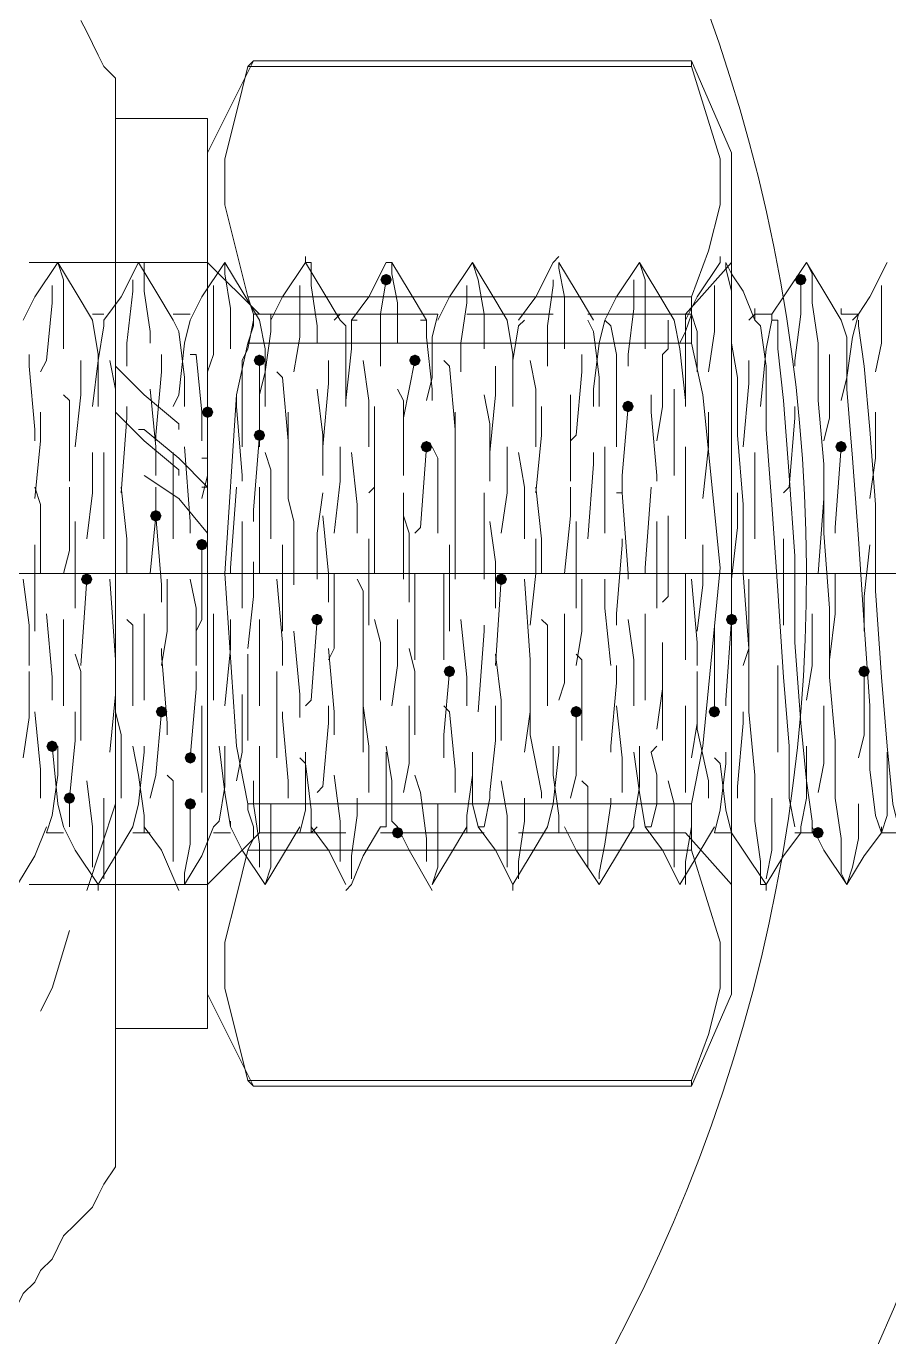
# Model space of a CAD drawing. Header units: millimetres. Extents: x 89051 to 218395, y -330386 to -125649.
# Drawn here: x 92787.64 to 92805.77, y -127037.11 to -127009.58 of the extents above; entities that cross this region are included whole.
import ezdxf

# ---------------------------------------------------------------- set-up
doc = ezdxf.new("R2010")
doc.units = ezdxf.units.MM
doc.header["$LTSCALE"] = 13
for name, pattern in [('1 实线', [0]), ('ACAD_ISO04W100', [30, 24, -3, 0, -3]), ('CENTER', [50.8, 31.75, -6.35, 6.35, -6.35])]:
    doc.linetypes.add(name, pattern=pattern)
doc.layers.get('0').update_dxf_attribs({"color": 1, "linetype": 'CENTER'})
doc.layers.add('C00-00-00', color=7, linetype='Continuous')
doc.layers.add('标注、文本', color=3, linetype='Continuous', lineweight=25)

msp = doc.modelspace()

# ---------------------------------------------------------------- hatches: boundary and pattern name
at = {"layer": 'C00-00-00'}
h = msp.add_hatch(color=256, dxfattribs=at)
h.dxf.hatch_style = 2
h.paths.add_polyline_path([(92795.326, -127014.906), (92795.291, -127014.991), (92795.205, -127015.027), (92795.12, -127014.991), (92795.084, -127014.906), (92795.12, -127014.82), (92795.205, -127014.785), (92795.291, -127014.82)])
h = msp.add_hatch(color=256, dxfattribs=at)
h.dxf.hatch_style = 2
h.paths.add_polyline_path([(92804.039, -127014.906), (92804.003, -127014.991), (92803.918, -127015.027), (92803.832, -127014.991), (92803.797, -127014.906), (92803.832, -127014.82), (92803.918, -127014.785), (92804.003, -127014.82)])
h = msp.add_hatch(color=256, dxfattribs=at)
h.dxf.hatch_style = 2
h.paths.add_polyline_path([(92792.664, -127016.6), (92792.629, -127016.685), (92792.543, -127016.721), (92792.458, -127016.685), (92792.422, -127016.6), (92792.458, -127016.515), (92792.543, -127016.479), (92792.629, -127016.515)])
h = msp.add_hatch(color=256, dxfattribs=at)
h.dxf.hatch_style = 2
h.paths.add_polyline_path([(92795.931, -127016.6), (92795.896, -127016.685), (92795.81, -127016.721), (92795.725, -127016.685), (92795.689, -127016.6), (92795.725, -127016.515), (92795.81, -127016.479), (92795.896, -127016.515)])
h = msp.add_hatch(color=256, dxfattribs=at)
h.dxf.hatch_style = 2
h.paths.add_polyline_path([(92791.575, -127017.689), (92791.54, -127017.775), (92791.454, -127017.81), (92791.369, -127017.775), (92791.333, -127017.689), (92791.369, -127017.604), (92791.454, -127017.568), (92791.54, -127017.604)])
h = msp.add_hatch(color=256, dxfattribs=at)
h.dxf.hatch_style = 2
h.paths.add_polyline_path([(92800.409, -127017.568), (92800.373, -127017.654), (92800.288, -127017.689), (92800.202, -127017.654), (92800.167, -127017.568), (92800.202, -127017.483), (92800.288, -127017.447), (92800.373, -127017.483)])
h = msp.add_hatch(color=256, dxfattribs=at)
h.dxf.hatch_style = 2
h.paths.add_polyline_path([(92792.664, -127018.173), (92792.629, -127018.259), (92792.543, -127018.294), (92792.458, -127018.259), (92792.422, -127018.173), (92792.458, -127018.088), (92792.543, -127018.052), (92792.629, -127018.088)])
h = msp.add_hatch(color=256, dxfattribs=at)
h.dxf.hatch_style = 2
h.paths.add_polyline_path([(92796.173, -127018.415), (92796.138, -127018.501), (92796.052, -127018.536), (92795.967, -127018.501), (92795.931, -127018.415), (92795.967, -127018.33), (92796.052, -127018.294), (92796.138, -127018.33)])
h = msp.add_hatch(color=256, dxfattribs=at)
h.dxf.hatch_style = 2
h.paths.add_polyline_path([(92804.886, -127018.415), (92804.85, -127018.501), (92804.765, -127018.536), (92804.68, -127018.501), (92804.644, -127018.415), (92804.68, -127018.33), (92804.765, -127018.294), (92804.85, -127018.33)])
h = msp.add_hatch(color=256, dxfattribs=at)
h.dxf.hatch_style = 2
h.paths.add_polyline_path([(92790.486, -127019.867), (92790.451, -127019.953), (92790.365, -127019.988), (92790.28, -127019.953), (92790.244, -127019.867), (92790.28, -127019.782), (92790.365, -127019.746), (92790.451, -127019.782)])
h = msp.add_hatch(color=256, dxfattribs=at)
h.dxf.hatch_style = 2
h.paths.add_polyline_path([(92791.454, -127020.472), (92791.419, -127020.558), (92791.333, -127020.593), (92791.248, -127020.558), (92791.212, -127020.472), (92791.248, -127020.387), (92791.333, -127020.351), (92791.419, -127020.387)])
h = msp.add_hatch(color=256, dxfattribs=at)
h.dxf.hatch_style = 2
h.paths.add_polyline_path([(92789.034, -127021.198), (92788.998, -127021.284), (92788.913, -127021.319), (92788.828, -127021.284), (92788.792, -127021.198), (92788.828, -127021.113), (92788.913, -127021.077), (92788.998, -127021.113)])
h = msp.add_hatch(color=256, dxfattribs=at)
h.dxf.hatch_style = 2
h.paths.add_polyline_path([(92797.747, -127021.198), (92797.711, -127021.284), (92797.626, -127021.319), (92797.54, -127021.284), (92797.505, -127021.198), (92797.54, -127021.113), (92797.626, -127021.077), (92797.711, -127021.113)])
h = msp.add_hatch(color=256, dxfattribs=at)
h.dxf.hatch_style = 2
h.paths.add_polyline_path([(92793.874, -127022.045), (92793.839, -127022.131), (92793.753, -127022.166), (92793.668, -127022.131), (92793.632, -127022.045), (92793.668, -127021.96), (92793.753, -127021.924), (92793.839, -127021.96)])
h = msp.add_hatch(color=256, dxfattribs=at)
h.dxf.hatch_style = 2
h.paths.add_polyline_path([(92802.587, -127022.045), (92802.551, -127022.131), (92802.466, -127022.166), (92802.38, -127022.131), (92802.345, -127022.045), (92802.38, -127021.96), (92802.466, -127021.924), (92802.551, -127021.96)])
h = msp.add_hatch(color=256, dxfattribs=at)
h.dxf.hatch_style = 2
h.paths.add_polyline_path([(92796.657, -127023.134), (92796.622, -127023.22), (92796.536, -127023.255), (92796.451, -127023.22), (92796.415, -127023.134), (92796.451, -127023.049), (92796.536, -127023.013), (92796.622, -127023.049)])
h = msp.add_hatch(color=256, dxfattribs=at)
h.dxf.hatch_style = 2
h.paths.add_polyline_path([(92805.37, -127023.134), (92805.334, -127023.22), (92805.249, -127023.255), (92805.164, -127023.22), (92805.128, -127023.134), (92805.164, -127023.049), (92805.249, -127023.013), (92805.334, -127023.049)])
h = msp.add_hatch(color=256, dxfattribs=at)
h.dxf.hatch_style = 2
h.paths.add_polyline_path([(92790.607, -127023.981), (92790.572, -127024.067), (92790.486, -127024.102), (92790.401, -127024.067), (92790.365, -127023.981), (92790.401, -127023.896), (92790.486, -127023.861), (92790.572, -127023.896)])
h = msp.add_hatch(color=256, dxfattribs=at)
h.dxf.hatch_style = 2
h.paths.add_polyline_path([(92799.32, -127023.981), (92799.284, -127024.067), (92799.199, -127024.102), (92799.113, -127024.067), (92799.078, -127023.981), (92799.113, -127023.896), (92799.199, -127023.861), (92799.284, -127023.896)])
h = msp.add_hatch(color=256, dxfattribs=at)
h.dxf.hatch_style = 2
h.paths.add_polyline_path([(92802.224, -127023.981), (92802.188, -127024.067), (92802.103, -127024.102), (92802.017, -127024.067), (92801.982, -127023.981), (92802.017, -127023.896), (92802.103, -127023.861), (92802.188, -127023.896)])
h = msp.add_hatch(color=256, dxfattribs=at)
h.dxf.hatch_style = 2
h.paths.add_polyline_path([(92788.308, -127024.708), (92788.272, -127024.793), (92788.187, -127024.829), (92788.102, -127024.793), (92788.066, -127024.708), (92788.102, -127024.622), (92788.187, -127024.587), (92788.272, -127024.622)])
h = msp.add_hatch(color=256, dxfattribs=at)
h.dxf.hatch_style = 2
h.paths.add_polyline_path([(92791.212, -127024.95), (92791.177, -127025.035), (92791.091, -127025.071), (92791.006, -127025.035), (92790.97, -127024.95), (92791.006, -127024.864), (92791.091, -127024.829), (92791.177, -127024.864)])
h = msp.add_hatch(color=256, dxfattribs=at)
h.dxf.hatch_style = 2
h.paths.add_polyline_path([(92788.671, -127025.797), (92788.635, -127025.882), (92788.55, -127025.918), (92788.465, -127025.882), (92788.429, -127025.797), (92788.465, -127025.711), (92788.55, -127025.676), (92788.635, -127025.711)])
h = msp.add_hatch(color=256, dxfattribs=at)
h.dxf.hatch_style = 2
h.paths.add_polyline_path([(92791.212, -127025.918), (92791.177, -127026.003), (92791.091, -127026.039), (92791.006, -127026.003), (92790.97, -127025.918), (92791.006, -127025.832), (92791.091, -127025.797), (92791.177, -127025.832)])
h = msp.add_hatch(color=256, dxfattribs=at)
h.dxf.hatch_style = 2
h.paths.add_polyline_path([(92795.568, -127026.523), (92795.533, -127026.608), (92795.447, -127026.644), (92795.362, -127026.608), (92795.326, -127026.523), (92795.362, -127026.437), (92795.447, -127026.402), (92795.533, -127026.437)])
h = msp.add_hatch(color=256, dxfattribs=at)
h.dxf.hatch_style = 2
h.paths.add_polyline_path([(92804.402, -127026.523), (92804.366, -127026.608), (92804.281, -127026.644), (92804.196, -127026.608), (92804.16, -127026.523), (92804.196, -127026.437), (92804.281, -127026.402), (92804.366, -127026.437)])

# ---------------------------------------------------------------- linework, layer by layer
at = {"color": 7, "linetype": '1 实线', "lineweight": 0}
for radius in [45.983, 39.569]:
    msp.add_circle((92769.431, -127021.077), radius, dxfattribs=at)
msp.add_arc((92769.431, -127021.077), 34.608, 204.1584, 156.2711, dxfattribs=at)
at = {"layer": 'C00-00-00', "lineweight": 15}
for points in [[(92789.518, -127010.671), (92789.276, -127010.429), (92789.155, -127010.187), (92789.034, -127009.945), (92788.913, -127009.703), (92788.792, -127009.461)], [(92792.422, -127010.308), (92791.454, -127012.244)], [(92792.301, -127015.269), (92791.817, -127013.333), (92791.817, -127012.365), (92792.059, -127011.397), (92792.301, -127010.429)], [(92792.301, -127010.429), (92792.422, -127010.308)], [(92792.301, -127010.429), (92794.116, -127010.429)], [(92792.301, -127010.429), (92801.619, -127010.429)], [(92801.619, -127010.308), (92792.422, -127010.308)], [(92794.963, -127010.429), (92796.778, -127010.429)], [(92797.747, -127010.429), (92799.562, -127010.429)], [(92799.804, -127010.429), (92800.409, -127010.429)], [(92800.409, -127010.429), (92801.619, -127010.429)], [(92802.466, -127012.244), (92801.619, -127010.308)], [(92801.619, -127010.308), (92801.619, -127010.429)], [(92801.619, -127010.429), (92802.224, -127012.365), (92802.224, -127013.333), (92801.982, -127014.301), (92801.619, -127015.269)], [(92789.518, -127025.918), (92789.518, -127010.671)], [(92791.454, -127011.518), (92789.518, -127011.518)], [(92791.454, -127011.518), (92791.454, -127011.881), (92791.454, -127012.365), (92791.454, -127012.97), (92791.454, -127013.817), (92791.454, -127014.785), (92791.454, -127015.874), (92791.454, -127017.084), (92791.454, -127018.415), (92791.454, -127019.746), (92791.454, -127021.077), (92791.454, -127022.529), (92791.454, -127023.86), (92791.454, -127025.192), (92791.454, -127026.402), (92791.454, -127027.491), (92791.454, -127028.459), (92791.454, -127029.185), (92791.454, -127029.911), (92791.454, -127030.395), (92791.454, -127030.637)], [(92802.466, -127029.911), (92802.466, -127029.79), (92802.466, -127029.548), (92802.466, -127029.064), (92802.466, -127028.338), (92802.466, -127027.612), (92802.466, -127026.644), (92802.466, -127025.555), (92802.466, -127024.345), (92802.466, -127023.013), (92802.466, -127021.682), (92802.466, -127020.472), (92802.466, -127019.141), (92802.466, -127017.81), (92802.466, -127016.6), (92802.466, -127015.511), (92802.466, -127014.543), (92802.466, -127013.817), (92802.466, -127013.091), (92802.466, -127012.607), (92802.466, -127012.365), (92802.466, -127012.244)], [(92789.518, -127014.543), (92787.703, -127014.543)], [(92788.308, -127014.543), (92787.824, -127015.269)], [(92788.308, -127014.543), (92788.429, -127014.906)], [(92788.671, -127015.148), (92788.308, -127014.543)], [(92789.639, -127014.543), (92789.518, -127014.543)], [(92791.454, -127014.543), (92789.639, -127014.543)], [(92790.002, -127014.543), (92789.639, -127015.269)], [(92790.002, -127014.543), (92790.123, -127014.543)], [(92790.365, -127015.148), (92790.002, -127014.543)], [(92790.123, -127014.543), (92790.123, -127015.148)], [(92791.817, -127014.543), (92791.333, -127015.269)], [(92792.543, -127015.632), (92791.454, -127014.543)], [(92791.817, -127014.543), (92791.817, -127014.785)], [(92792.18, -127015.148), (92791.817, -127014.543)], [(92793.511, -127014.543), (92793.027, -127015.269)], [(92793.511, -127014.543), (92793.511, -127014.422)], [(92793.511, -127014.543), (92793.632, -127014.543)], [(92793.874, -127015.148), (92793.511, -127014.543)], [(92793.632, -127014.543), (92793.632, -127015.027)], [(92795.205, -127014.543), (92794.842, -127015.269)], [(92795.205, -127014.543), (92795.326, -127014.543)], [(92795.326, -127014.543), (92795.326, -127014.785)], [(92795.689, -127015.148), (92795.326, -127014.543)], [(92797.021, -127014.543), (92796.536, -127015.269)], [(92797.021, -127014.543), (92797.142, -127014.906)], [(92797.384, -127015.148), (92797.021, -127014.543)], [(92798.715, -127014.543), (92798.352, -127015.269)], [(92798.715, -127014.543), (92798.836, -127014.422)], [(92798.836, -127014.543), (92798.836, -127014.664)], [(92799.199, -127015.148), (92798.836, -127014.543)], [(92800.53, -127014.543), (92800.046, -127015.269)], [(92800.53, -127014.543), (92800.651, -127014.906)], [(92800.893, -127015.148), (92800.53, -127014.543)], [(92802.466, -127014.543), (92801.498, -127015.632)], [(92802.224, -127014.543), (92801.74, -127015.269)], [(92802.224, -127014.543), (92802.224, -127014.422)], [(92802.345, -127014.543), (92802.345, -127014.664)], [(92802.466, -127014.785), (92802.345, -127014.543)], [(92804.039, -127014.543), (92803.555, -127015.269), (92803.313, -127015.632)], [(92804.765, -127015.753), (92804.402, -127015.148), (92804.039, -127014.543)], [(92804.039, -127014.543), (92804.16, -127014.785), (92804.16, -127015.39), (92804.281, -127016.237), (92804.281, -127017.447), (92804.402, -127018.778), (92804.402, -127020.23), (92804.523, -127021.803), (92804.523, -127023.255), (92804.644, -127024.587), (92804.644, -127025.797), (92804.765, -127026.644), (92804.765, -127027.37), (92804.886, -127027.612)], [(92805.733, -127014.543), (92805.37, -127015.269), (92805.128, -127015.632)], [(92788.429, -127014.906), (92788.429, -127015.995)], [(92789.881, -127015.148), (92789.881, -127014.906)], [(92791.817, -127014.785), (92791.938, -127015.511)], [(92795.084, -127015.632), (92795.205, -127014.906)], [(92795.326, -127014.785), (92795.447, -127015.39)], [(92797.142, -127014.906), (92797.263, -127015.632)], [(92798.715, -127015.027), (92798.715, -127014.906)], [(92798.836, -127014.664), (92798.957, -127015.269)], [(92800.409, -127015.511), (92800.409, -127014.906)], [(92800.651, -127014.906), (92800.651, -127015.511)], [(92802.345, -127014.664), (92802.466, -127015.148)], [(92802.95, -127015.753), (92802.708, -127015.148), (92802.466, -127014.785)], [(92803.918, -127015.632), (92803.918, -127014.906)], [(92788.187, -127015.39), (92788.187, -127015.027)], [(92789.034, -127015.753), (92788.671, -127015.148)], [(92789.76, -127016.237), (92789.881, -127015.148)], [(92790.123, -127015.148), (92790.244, -127015.995)], [(92790.728, -127015.753), (92790.365, -127015.148)], [(92791.575, -127015.511), (92791.575, -127015.027)], [(92792.543, -127015.753), (92792.18, -127015.148)], [(92793.39, -127015.269), (92793.39, -127015.027)], [(92793.632, -127015.027), (92793.753, -127015.874)], [(92794.237, -127015.753), (92793.874, -127015.148)], [(92796.052, -127015.753), (92795.689, -127015.148)], [(92796.899, -127015.39), (92796.899, -127015.027)], [(92797.747, -127015.753), (92797.384, -127015.148)], [(92798.594, -127015.874), (92798.715, -127015.027)], [(92799.562, -127015.753), (92799.199, -127015.148)], [(92801.256, -127015.753), (92800.893, -127015.148)], [(92802.103, -127015.148), (92802.103, -127015.027)], [(92802.103, -127015.995), (92802.103, -127015.148)], [(92802.466, -127015.148), (92802.466, -127015.874)], [(92805.612, -127015.269), (92805.612, -127015.027)], [(92787.824, -127015.269), (92787.582, -127015.753)], [(92788.066, -127016.6), (92788.187, -127015.39)], [(92789.639, -127015.269), (92789.276, -127015.753)], [(92791.333, -127015.269), (92791.091, -127015.753)], [(92792.301, -127015.269), (92794.116, -127015.269)], [(92792.301, -127016.237), (92792.422, -127015.874), (92792.422, -127015.632), (92792.301, -127015.269)], [(92792.301, -127015.269), (92801.619, -127015.269)], [(92793.027, -127015.269), (92792.785, -127015.753)], [(92793.39, -127016.116), (92793.39, -127015.269)], [(92794.842, -127015.269), (92794.479, -127015.753)], [(92794.963, -127015.269), (92796.778, -127015.269)], [(92795.447, -127015.39), (92795.447, -127016.237)], [(92796.536, -127015.269), (92796.294, -127015.753)], [(92796.778, -127016.237), (92796.899, -127015.39)], [(92797.747, -127015.269), (92799.562, -127015.269)], [(92798.352, -127015.269), (92797.989, -127015.753)], [(92798.957, -127015.269), (92798.957, -127016.116)], [(92799.804, -127015.269), (92800.409, -127015.269)], [(92800.046, -127015.269), (92799.804, -127015.753)], [(92800.409, -127015.269), (92801.619, -127015.269)], [(92801.74, -127015.269), (92801.498, -127015.753)], [(92801.619, -127015.269), (92801.619, -127015.511), (92801.619, -127015.753), (92801.619, -127016.116), (92801.619, -127016.237)], [(92805.612, -127016.237), (92805.612, -127015.269)], [(92789.276, -127015.632), (92789.034, -127015.632)], [(92791.091, -127015.632), (92790.728, -127015.632)], [(92791.575, -127016.479), (92791.575, -127015.511)], [(92791.938, -127015.511), (92791.938, -127016.358)], [(92792.785, -127015.632), (92792.422, -127015.632)], [(92794.237, -127015.632), (92792.543, -127015.632)], [(92792.785, -127015.874), (92792.785, -127015.632)], [(92792.785, -127015.632), (92792.785, -127015.995)], [(92794.116, -127015.753), (92794.237, -127015.632)], [(92796.052, -127015.632), (92794.237, -127015.632)], [(92794.6, -127015.632), (92794.237, -127015.632)], [(92795.084, -127016.721), (92795.084, -127015.632)], [(92796.294, -127015.632), (92795.931, -127015.632)], [(92796.294, -127015.632), (92796.173, -127016.116)], [(92798.715, -127015.632), (92796.899, -127015.632)], [(92797.263, -127015.632), (92797.263, -127016.358)], [(92798.11, -127015.632), (92797.747, -127015.632)], [(92799.804, -127015.632), (92799.441, -127015.632)], [(92801.498, -127015.632), (92799.683, -127015.632)], [(92800.288, -127016.479), (92800.409, -127015.511)], [(92800.651, -127015.511), (92800.651, -127016.358)], [(92801.619, -127015.632), (92801.256, -127015.632)], [(92801.498, -127015.632), (92801.498, -127015.753)], [(92801.619, -127015.632), (92801.498, -127015.995)], [(92801.74, -127015.995), (92801.619, -127015.632)], [(92802.829, -127015.753), (92802.95, -127015.632)], [(92802.95, -127015.632), (92802.95, -127015.511)], [(92802.95, -127015.753), (92802.95, -127015.632)], [(92803.313, -127015.632), (92802.95, -127015.632)], [(92803.313, -127015.632), (92803.313, -127015.753)], [(92803.797, -127016.6), (92803.918, -127015.632)], [(92804.765, -127015.632), (92804.765, -127015.511)], [(92805.128, -127015.632), (92804.765, -127015.632)], [(92805.128, -127015.632), (92805.007, -127016.116)], [(92805.128, -127015.632), (92805.007, -127015.753)], [(92788.429, -127015.995), (92788.429, -127016.358)], [(92789.034, -127015.753), (92789.155, -127016.479)], [(92789.276, -127015.874), (92789.155, -127016.6)], [(92789.276, -127015.753), (92789.276, -127015.874)], [(92790.244, -127015.995), (92790.244, -127016.237)], [(92790.728, -127015.753), (92790.849, -127015.995)], [(92790.849, -127015.995), (92790.97, -127016.963)], [(92791.091, -127015.753), (92790.97, -127016.237)], [(92792.301, -127016.358), (92792.422, -127015.753)], [(92792.543, -127015.753), (92792.664, -127016.358)], [(92792.785, -127015.995), (92792.664, -127016.842)], [(92793.753, -127015.874), (92793.753, -127016.237)], [(92794.237, -127015.753), (92794.358, -127015.874)], [(92794.358, -127015.874), (92794.358, -127016.721)], [(92794.6, -127015.753), (92794.479, -127015.753)], [(92794.479, -127015.753), (92794.479, -127016.358)], [(92795.931, -127015.753), (92796.052, -127015.753)], [(92796.052, -127015.753), (92796.052, -127016.116)], [(92797.747, -127015.753), (92797.868, -127016.479)], [(92797.989, -127015.874), (92797.868, -127016.6)], [(92798.11, -127015.753), (92797.989, -127015.874)], [(92798.594, -127016.721), (92798.594, -127015.874)], [(92799.441, -127015.753), (92799.562, -127015.995)], [(92799.562, -127015.995), (92799.683, -127016.963)], [(92799.804, -127015.753), (92799.683, -127016.237)], [(92799.925, -127015.874), (92799.804, -127015.753)], [(92800.046, -127016.479), (92799.925, -127015.874)], [(92801.135, -127016.358), (92801.135, -127015.753)], [(92801.256, -127015.753), (92801.377, -127016.358)], [(92801.498, -127015.995), (92801.377, -127016.237)], [(92801.498, -127015.753), (92801.498, -127016.116)], [(92801.74, -127016.842), (92801.74, -127015.995)], [(92801.982, -127016.842), (92802.103, -127015.995)], [(92802.466, -127015.874), (92802.466, -127016.237)], [(92802.95, -127015.753), (92803.071, -127015.874), (92803.192, -127016.721), (92803.192, -127018.052), (92803.313, -127019.625), (92803.434, -127021.44), (92803.555, -127023.255), (92803.676, -127024.708), (92803.676, -127025.797), (92803.797, -127026.402)], [(92803.313, -127015.753), (92803.192, -127016.358)], [(92804.16, -127026.402), (92804.16, -127026.281), (92804.039, -127025.434), (92803.918, -127024.224), (92803.797, -127022.529), (92803.797, -127020.714), (92803.676, -127019.02), (92803.555, -127017.447), (92803.434, -127016.358), (92803.434, -127015.753), (92803.313, -127015.753)], [(92804.765, -127015.753), (92804.886, -127016.116), (92804.886, -127017.205), (92805.007, -127018.657), (92805.128, -127020.351), (92805.249, -127022.166), (92805.37, -127023.86), (92805.37, -127025.192), (92805.491, -127026.16), (92805.612, -127026.523)], [(92805.975, -127026.402), (92805.854, -127025.918), (92805.733, -127024.708), (92805.612, -127023.255), (92805.491, -127021.44), (92805.491, -127019.625), (92805.37, -127018.052), (92805.249, -127016.721), (92805.128, -127015.874), (92805.128, -127015.753)], [(92789.76, -127016.721), (92789.76, -127016.237)], [(92790.97, -127016.237), (92790.849, -127017.326)], [(92792.301, -127025.918), (92792.059, -127024.708), (92791.817, -127021.077), (92792.059, -127017.326), (92792.301, -127016.237)], [(92792.301, -127016.237), (92794.116, -127016.237)], [(92792.301, -127016.237), (92801.619, -127016.237)], [(92793.269, -127016.842), (92793.39, -127016.116)], [(92794.963, -127016.237), (92796.778, -127016.237)], [(92796.052, -127016.116), (92796.173, -127017.205)], [(92796.173, -127016.116), (92796.173, -127016.963)], [(92796.778, -127016.842), (92796.778, -127016.237)], [(92797.747, -127016.237), (92799.562, -127016.237)], [(92798.957, -127016.116), (92798.957, -127016.358)], [(92799.683, -127016.237), (92799.562, -127017.205)], [(92799.804, -127016.237), (92800.409, -127016.237)], [(92800.409, -127016.237), (92801.619, -127016.237)], [(92801.498, -127016.116), (92801.498, -127016.6)], [(92801.619, -127016.237), (92801.861, -127017.326), (92802.224, -127020.956), (92801.861, -127024.708), (92801.619, -127025.918)], [(92802.466, -127016.237), (92802.587, -127016.963), (92802.587, -127018.173), (92802.708, -127019.625), (92802.708, -127021.077), (92802.829, -127022.65), (92802.829, -127023.981), (92802.95, -127025.313), (92802.95, -127026.281), (92803.071, -127027.128), (92803.071, -127027.612), (92803.192, -127027.612)], [(92805.007, -127016.116), (92804.886, -127016.963)], [(92805.491, -127016.842), (92805.612, -127016.237)], [(92787.703, -127016.721), (92787.703, -127016.479)], [(92789.155, -127016.479), (92789.155, -127017.568)], [(92790.486, -127016.842), (92790.486, -127016.479)], [(92791.212, -127016.479), (92791.091, -127016.479)], [(92791.333, -127017.689), (92791.212, -127016.479)], [(92791.454, -127016.842), (92791.575, -127016.479)], [(92792.18, -127016.6), (92792.301, -127016.358)], [(92792.664, -127016.358), (92792.664, -127017.447)], [(92794.479, -127016.358), (92794.358, -127017.447)], [(92797.868, -127016.479), (92797.868, -127017.568)], [(92799.32, -127016.842), (92799.32, -127016.479)], [(92800.046, -127016.6), (92800.046, -127016.479)], [(92800.288, -127016.721), (92800.288, -127016.479)], [(92801.014, -127016.479), (92801.135, -127016.358)], [(92801.014, -127017.568), (92801.014, -127016.479)], [(92801.377, -127016.358), (92801.498, -127017.447)], [(92803.192, -127016.358), (92803.071, -127017.568)], [(92804.523, -127016.6), (92804.523, -127016.479)], [(92787.824, -127018.052), (92787.703, -127016.721)], [(92787.945, -127016.842), (92788.066, -127016.6)], [(92788.792, -127017.326), (92788.792, -127016.6)], [(92789.155, -127016.6), (92789.034, -127017.568)], [(92789.518, -127017.205), (92789.397, -127016.6)], [(92789.518, -127016.721), (92790.123, -127017.326)], [(92790.365, -127018.173), (92790.486, -127016.842)], [(92792.18, -127017.568), (92792.18, -127016.6)], [(92792.543, -127017.326), (92792.543, -127016.6)], [(92792.664, -127016.842), (92792.543, -127017.326)], [(92793.027, -127016.963), (92792.906, -127016.842)], [(92793.995, -127017.084), (92793.995, -127016.6)], [(92794.358, -127016.721), (92794.358, -127017.568)], [(92794.842, -127017.447), (92794.721, -127016.6)], [(92795.568, -127017.81), (92795.81, -127016.6)], [(92796.536, -127016.721), (92796.415, -127016.6)], [(92796.657, -127018.052), (92796.536, -127016.721)], [(92797.505, -127017.326), (92797.505, -127016.721)], [(92797.868, -127016.6), (92797.868, -127017.568)], [(92798.352, -127017.205), (92798.231, -127016.6)], [(92799.199, -127018.173), (92799.32, -127016.842)], [(92800.046, -127017.689), (92800.046, -127016.6)], [(92801.498, -127016.6), (92801.498, -127017.326)], [(92802.829, -127017.084), (92802.829, -127016.6)], [(92803.797, -127016.721), (92803.797, -127016.6)], [(92804.523, -127017.81), (92804.523, -127016.6)], [(92790.97, -127016.963), (92790.97, -127017.568)], [(92793.148, -127018.294), (92793.027, -127016.963)], [(92793.874, -127018.415), (92793.995, -127017.084)], [(92796.173, -127016.963), (92796.052, -127017.447)], [(92799.683, -127016.963), (92799.683, -127017.568)], [(92802.708, -127018.415), (92802.829, -127017.084)], [(92804.886, -127016.963), (92804.765, -127017.447)], [(92788.429, -127017.326), (92788.55, -127017.447)], [(92788.671, -127018.415), (92788.792, -127017.326)], [(92789.518, -127018.415), (92789.518, -127017.205)], [(92790.123, -127017.326), (92790.849, -127017.931)], [(92790.244, -127017.205), (92790.365, -127018.415)], [(92790.849, -127017.326), (92790.728, -127017.568)], [(92792.059, -127017.326), (92792.059, -127017.568)], [(92792.543, -127018.052), (92792.543, -127017.326)], [(92793.753, -127017.205), (92793.874, -127018.173)], [(92795.447, -127017.205), (92795.568, -127017.447)], [(92796.173, -127017.205), (92796.173, -127017.447)], [(92797.263, -127017.326), (92797.384, -127017.931)], [(92797.384, -127018.536), (92797.505, -127017.326)], [(92798.352, -127018.415), (92798.352, -127017.205)], [(92799.078, -127017.326), (92799.078, -127018.415)], [(92799.562, -127017.205), (92799.562, -127017.568)], [(92800.772, -127017.326), (92800.772, -127017.689)], [(92801.256, -127017.205), (92801.256, -127018.052)], [(92801.498, -127017.326), (92801.498, -127017.447)], [(92788.55, -127017.447), (92788.55, -127019.141)], [(92789.76, -127017.81), (92789.76, -127017.568)], [(92792.059, -127017.568), (92792.18, -127019.02)], [(92792.18, -127018.415), (92792.18, -127017.568)], [(92792.664, -127017.447), (92792.664, -127017.568)], [(92794.842, -127018.415), (92794.842, -127017.447)], [(92794.963, -127017.931), (92794.963, -127017.568)], [(92795.568, -127017.447), (92795.568, -127018.778)], [(92798.473, -127018.173), (92798.473, -127017.568)], [(92800.167, -127019.02), (92800.288, -127017.568)], [(92800.893, -127018.294), (92801.014, -127017.568)], [(92801.498, -127017.447), (92801.498, -127017.568)], [(92803.797, -127017.81), (92803.797, -127017.568)], [(92787.945, -127018.294), (92787.945, -127017.689)], [(92789.518, -127017.689), (92790.123, -127018.294)], [(92789.639, -127019.383), (92789.76, -127017.81)], [(92790.849, -127017.931), (92790.849, -127018.052)], [(92791.333, -127018.294), (92791.333, -127017.689)], [(92791.454, -127019.02), (92791.454, -127017.689)], [(92793.148, -127018.415), (92793.148, -127017.689)], [(92794.963, -127019.262), (92794.963, -127017.931)], [(92795.568, -127018.415), (92795.568, -127017.81)], [(92796.657, -127018.778), (92796.657, -127017.689)], [(92797.384, -127017.931), (92797.384, -127019.141)], [(92800.046, -127018.415), (92800.046, -127017.689)], [(92800.772, -127017.689), (92800.893, -127019.02)], [(92801.982, -127018.415), (92801.982, -127017.689)], [(92803.676, -127019.262), (92803.797, -127017.81)], [(92804.402, -127018.294), (92804.523, -127017.81)], [(92805.491, -127018.657), (92805.491, -127017.689)], [(92787.824, -127018.294), (92787.824, -127018.052)], [(92790.123, -127018.052), (92790.002, -127018.052)], [(92790.849, -127018.657), (92790.123, -127018.052)], [(92790.365, -127018.294), (92790.365, -127018.173)], [(92792.543, -127018.173), (92792.422, -127019.746)], [(92792.543, -127018.415), (92792.543, -127018.052)], [(92793.874, -127018.173), (92793.874, -127019.02)], [(92796.657, -127018.415), (92796.657, -127018.052)], [(92798.352, -127019.383), (92798.473, -127018.173)], [(92799.078, -127018.294), (92799.199, -127018.173)], [(92801.256, -127018.052), (92801.256, -127019.02)], [(92787.824, -127019.504), (92787.945, -127018.294)], [(92789.518, -127018.415), (92789.518, -127018.294)], [(92790.123, -127018.294), (92790.849, -127018.899)], [(92790.365, -127018.415), (92790.365, -127019.02)], [(92790.97, -127018.415), (92791.091, -127019.988)], [(92793.148, -127018.657), (92793.148, -127018.294)], [(92793.148, -127019.504), (92793.148, -127018.415)], [(92794.237, -127018.415), (92794.237, -127019.141)], [(92796.052, -127018.415), (92795.931, -127020.109)], [(92796.173, -127018.415), (92796.294, -127018.657)], [(92797.747, -127018.415), (92797.747, -127019.383)], [(92799.078, -127018.415), (92799.078, -127019.141)], [(92799.804, -127018.415), (92799.804, -127019.988)], [(92801.498, -127018.415), (92801.498, -127019.02)], [(92801.861, -127019.504), (92801.982, -127018.415)], [(92804.765, -127018.415), (92804.644, -127020.109)], [(92789.034, -127018.536), (92789.034, -127019.383)], [(92789.276, -127018.536), (92789.276, -127019.262)], [(92790.728, -127018.536), (92790.728, -127018.778)], [(92791.454, -127019.262), (92790.849, -127018.657)], [(92791.333, -127018.657), (92791.454, -127018.657)], [(92792.664, -127018.536), (92792.785, -127018.899)], [(92794.479, -127018.536), (92794.6, -127019.625)], [(92796.294, -127018.657), (92796.294, -127020.23)], [(92797.989, -127018.536), (92798.11, -127019.262)], [(92799.562, -127018.536), (92799.562, -127018.778)], [(92801.498, -127018.536), (92801.498, -127018.899)], [(92802.95, -127018.536), (92802.95, -127019.02)], [(92805.37, -127019.504), (92805.491, -127018.657)], [(92790.849, -127019.504), (92790.123, -127019.02)], [(92790.728, -127018.778), (92790.728, -127020.351)], [(92790.849, -127018.899), (92790.849, -127019.02)], [(92791.333, -127019.504), (92791.454, -127019.02)], [(92792.18, -127019.02), (92792.18, -127019.141)], [(92792.785, -127018.899), (92792.785, -127020.351)], [(92795.568, -127018.778), (92795.568, -127019.02)], [(92796.657, -127019.504), (92796.657, -127018.778)], [(92799.562, -127018.778), (92799.441, -127020.351)], [(92800.167, -127019.383), (92800.167, -127019.02)], [(92800.893, -127019.02), (92800.893, -127019.141)], [(92801.498, -127018.899), (92801.498, -127020.351)], [(92801.498, -127019.02), (92801.498, -127019.988)], [(92802.95, -127019.02), (92802.95, -127020.351)], [(92787.945, -127019.625), (92787.824, -127019.262)], [(92788.55, -127020.593), (92788.55, -127019.262)], [(92789.276, -127019.262), (92789.276, -127020.351)], [(92789.76, -127020.351), (92789.639, -127019.262)], [(92790.365, -127019.867), (92790.365, -127019.262)], [(92791.454, -127019.262), (92791.333, -127019.262)], [(92791.454, -127021.077), (92791.454, -127019.262)], [(92791.938, -127020.956), (92792.059, -127019.262)], [(92792.543, -127019.988), (92792.543, -127019.262)], [(92794.237, -127019.141), (92794.116, -127020.23)], [(92794.842, -127019.383), (92794.963, -127019.262)], [(92794.963, -127020.714), (92794.963, -127019.262)], [(92798.11, -127019.262), (92798.11, -127020.351)], [(92798.473, -127020.351), (92798.352, -127019.262)], [(92799.078, -127019.867), (92799.078, -127019.262)], [(92800.651, -127020.956), (92800.772, -127019.262)], [(92803.555, -127019.383), (92803.676, -127019.262)], [(92804.402, -127019.504), (92804.402, -127019.262)], [(92789.034, -127019.383), (92788.913, -127020.351)], [(92791.454, -127020.23), (92790.849, -127019.504)], [(92793.269, -127019.988), (92793.148, -127019.504)], [(92793.753, -127020.23), (92793.874, -127019.383)], [(92795.568, -127019.504), (92795.568, -127019.383)], [(92795.568, -127021.198), (92795.568, -127019.504)], [(92796.657, -127019.625), (92796.657, -127019.383)], [(92797.263, -127020.593), (92797.263, -127019.383)], [(92797.747, -127019.383), (92797.626, -127020.23)], [(92800.167, -127019.383), (92800.046, -127019.383)], [(92800.288, -127021.077), (92800.167, -127019.383)], [(92802.587, -127020.109), (92802.587, -127019.383)], [(92804.281, -127021.077), (92804.402, -127019.504)], [(92787.945, -127021.077), (92787.945, -127019.625)], [(92790.244, -127021.077), (92790.365, -127019.867)], [(92790.365, -127019.867), (92790.486, -127021.319)], [(92792.422, -127019.746), (92792.422, -127019.988)], [(92793.874, -127019.867), (92793.995, -127021.077)], [(92794.6, -127019.625), (92794.6, -127020.23)], [(92795.568, -127019.867), (92795.689, -127020.23)], [(92796.657, -127021.198), (92796.657, -127019.625)], [(92798.957, -127021.077), (92799.078, -127019.867)], [(92801.135, -127019.867), (92801.135, -127021.561)], [(92788.671, -127019.988), (92788.671, -127021.198)], [(92791.091, -127019.988), (92791.091, -127020.23)], [(92792.18, -127019.988), (92792.18, -127020.472)], [(92792.543, -127021.077), (92792.543, -127019.988)], [(92793.269, -127021.319), (92793.269, -127019.988)], [(92795.931, -127020.109), (92795.81, -127020.23)], [(92797.384, -127019.988), (92797.505, -127020.835)], [(92799.199, -127019.988), (92799.199, -127021.44)], [(92799.804, -127019.988), (92799.804, -127020.23)], [(92800.893, -127019.988), (92800.893, -127020.472)], [(92801.498, -127019.988), (92801.498, -127020.23)], [(92802.466, -127021.198), (92802.587, -127020.109)], [(92804.644, -127020.109), (92804.644, -127020.23)], [(92789.518, -127021.682), (92789.518, -127020.351)], [(92789.76, -127021.077), (92789.76, -127020.351)], [(92793.753, -127021.198), (92793.753, -127020.23)], [(92794.842, -127020.835), (92794.842, -127020.351)], [(92795.689, -127020.23), (92795.689, -127021.682)], [(92798.352, -127021.077), (92798.352, -127020.351)], [(92798.473, -127021.077), (92798.473, -127020.351)], [(92800.167, -127020.472), (92800.167, -127020.351)], [(92803.555, -127020.714), (92803.555, -127020.351)], [(92787.824, -127022.287), (92787.824, -127020.472)], [(92788.429, -127021.077), (92788.55, -127020.593)], [(92791.333, -127022.045), (92791.333, -127020.472)], [(92792.18, -127020.472), (92792.18, -127021.803)], [(92793.027, -127021.44), (92793.027, -127020.472)], [(92796.536, -127021.682), (92796.536, -127020.472)], [(92797.263, -127021.198), (92797.263, -127020.593)], [(92800.046, -127021.924), (92800.167, -127020.472)], [(92800.893, -127020.472), (92800.893, -127021.803)], [(92801.861, -127021.319), (92801.861, -127020.472)], [(92805.249, -127021.561), (92805.37, -127020.472)], [(92791.938, -127021.077), (92791.938, -127020.956)], [(92792.422, -127020.835), (92792.422, -127021.561)], [(92794.842, -127022.166), (92794.842, -127020.835)], [(92794.963, -127021.077), (92794.963, -127020.714)], [(92797.505, -127020.835), (92797.505, -127021.803)], [(92800.651, -127021.077), (92800.651, -127020.956)], [(92803.555, -127022.166), (92803.555, -127020.714)], [(92787.582, -127021.198), (92787.703, -127022.166)], [(92788.671, -127021.198), (92788.671, -127021.803)], [(92788.913, -127021.198), (92788.792, -127023.013)], [(92789.397, -127021.198), (92789.518, -127022.892)], [(92790.607, -127021.198), (92790.607, -127022.287)], [(92791.091, -127021.198), (92791.212, -127021.803)], [(92792.906, -127021.198), (92793.027, -127022.529)], [(92793.995, -127021.077), (92793.995, -127021.682)], [(92794.116, -127021.077), (92794.116, -127022.65)], [(92794.6, -127021.198), (92794.721, -127021.44)], [(92795.81, -127021.077), (92795.81, -127021.924)], [(92796.415, -127021.077), (92796.415, -127022.166)], [(92797.626, -127021.198), (92797.505, -127023.013)], [(92798.11, -127021.198), (92798.231, -127022.892)], [(92798.231, -127022.166), (92798.352, -127021.077)], [(92799.32, -127021.198), (92799.32, -127022.287)], [(92799.804, -127021.198), (92799.804, -127021.803)], [(92800.288, -127021.198), (92800.288, -127021.077)], [(92801.498, -127021.077), (92801.498, -127022.166)], [(92801.619, -127021.198), (92801.74, -127022.529)], [(92802.829, -127021.198), (92802.829, -127022.65)], [(92804.644, -127021.077), (92804.644, -127021.924)], [(92790.486, -127021.319), (92790.486, -127021.682)], [(92793.027, -127022.287), (92793.027, -127021.44)], [(92794.721, -127021.44), (92794.721, -127023.013)], [(92799.199, -127021.44), (92799.199, -127021.803)], [(92801.74, -127022.287), (92801.861, -127021.319)], [(92789.518, -127022.166), (92789.518, -127021.682)], [(92792.422, -127021.561), (92792.301, -127022.65)], [(92796.536, -127022.287), (92796.536, -127021.682)], [(92801.135, -127021.561), (92801.014, -127021.682)], [(92805.249, -127022.287), (92805.249, -127021.561)], [(92788.187, -127023.255), (92788.066, -127021.924)], [(92788.429, -127022.408), (92788.429, -127022.045)], [(92789.881, -127022.166), (92789.76, -127022.045)], [(92790.123, -127023.376), (92790.123, -127021.924)], [(92791.212, -127021.803), (92791.212, -127023.013)], [(92791.212, -127022.287), (92791.333, -127022.045)], [(92791.575, -127022.892), (92791.575, -127021.924)], [(92791.938, -127022.65), (92791.938, -127022.045)], [(92792.543, -127022.166), (92792.543, -127022.045)], [(92793.632, -127023.739), (92793.753, -127022.045)], [(92795.084, -127022.529), (92794.963, -127022.045)], [(92795.447, -127023.013), (92795.447, -127022.045)], [(92795.81, -127021.924), (92795.81, -127022.892)], [(92796.899, -127023.255), (92796.778, -127022.045)], [(92798.594, -127022.166), (92798.473, -127022.045)], [(92798.957, -127023.376), (92798.957, -127021.924)], [(92799.804, -127021.803), (92799.925, -127023.013)], [(92800.046, -127022.166), (92800.046, -127021.924)], [(92800.409, -127022.892), (92800.288, -127022.045)], [(92800.651, -127022.65), (92800.651, -127021.924)], [(92802.345, -127023.739), (92802.466, -127022.045)], [(92804.16, -127023.013), (92804.16, -127021.924)], [(92804.644, -127021.924), (92804.523, -127022.892)], [(92787.703, -127022.166), (92787.703, -127023.013)], [(92789.881, -127023.86), (92789.881, -127022.166)], [(92790.607, -127022.287), (92790.486, -127023.013)], [(92792.543, -127023.134), (92792.543, -127022.166)], [(92793.39, -127023.618), (92793.269, -127022.287)], [(92796.415, -127022.166), (92796.415, -127022.892)], [(92797.142, -127023.981), (92797.263, -127022.287)], [(92797.263, -127022.287), (92797.263, -127022.166)], [(92798.594, -127023.86), (92798.594, -127022.166)], [(92799.32, -127022.287), (92799.199, -127023.013)], [(92801.498, -127022.166), (92801.498, -127022.892)], [(92802.103, -127023.618), (92802.103, -127022.166)], [(92788.429, -127023.86), (92788.429, -127022.408)], [(92793.027, -127022.529), (92793.027, -127023.013)], [(92795.084, -127023.739), (92795.084, -127022.529)], [(92801.014, -127022.529), (92801.014, -127023.497)], [(92801.74, -127022.529), (92801.74, -127023.013)], [(92788.671, -127022.771), (92788.792, -127023.134)], [(92789.518, -127022.892), (92789.518, -127023.013)], [(92790.486, -127022.65), (92790.486, -127022.771)], [(92790.486, -127022.771), (92790.607, -127024.224)], [(92791.575, -127023.739), (92791.575, -127022.892)], [(92791.817, -127023.86), (92791.938, -127022.65)], [(92792.301, -127022.771), (92792.301, -127023.376)], [(92793.995, -127022.65), (92794.116, -127023.981)], [(92794.116, -127022.65), (92793.995, -127022.892)], [(92795.689, -127022.65), (92795.81, -127023.134)], [(92797.505, -127022.771), (92797.626, -127023.739)], [(92798.231, -127022.892), (92798.231, -127023.013)], [(92799.199, -127022.771), (92799.32, -127022.892)], [(92799.32, -127022.892), (92799.32, -127024.224)], [(92800.409, -127023.86), (92800.409, -127022.892)], [(92800.651, -127023.739), (92800.651, -127022.65)], [(92801.014, -127022.771), (92801.014, -127023.497)], [(92802.829, -127022.65), (92802.708, -127023.013)], [(92787.703, -127024.102), (92787.703, -127023.134)], [(92788.792, -127023.134), (92788.792, -127024.587)], [(92789.518, -127023.618), (92789.518, -127023.013)], [(92791.212, -127023.497), (92791.212, -127023.134)], [(92792.543, -127023.86), (92792.543, -127023.134)], [(92792.906, -127024.224), (92792.906, -127023.134)], [(92794.721, -127023.739), (92794.721, -127023.013)], [(92795.326, -127023.86), (92795.447, -127023.013)], [(92795.81, -127023.134), (92795.81, -127024.466)], [(92796.415, -127024.466), (92796.536, -127023.134)], [(92798.231, -127023.981), (92798.231, -127023.013)], [(92800.046, -127023.376), (92800.046, -127023.013)], [(92801.74, -127024.224), (92801.74, -127023.134)], [(92803.434, -127023.618), (92803.434, -127023.013)], [(92804.039, -127023.739), (92804.16, -127023.013)], [(92805.249, -127024.466), (92805.249, -127023.134)], [(92788.187, -127023.739), (92788.187, -127023.255)], [(92790.123, -127023.739), (92790.123, -127023.376)], [(92792.301, -127023.376), (92792.301, -127024.587)], [(92796.899, -127023.86), (92796.899, -127023.255)], [(92798.836, -127023.739), (92798.957, -127023.376)], [(92799.925, -127024.708), (92800.046, -127023.376)], [(92789.397, -127024.829), (92789.518, -127023.618)], [(92791.091, -127024.95), (92791.212, -127023.497)], [(92792.18, -127023.618), (92792.18, -127024.829)], [(92793.39, -127024.102), (92793.39, -127023.618)], [(92801.014, -127023.497), (92800.893, -127024.345)], [(92801.014, -127023.497), (92801.014, -127024.587)], [(92802.103, -127023.981), (92802.103, -127023.618)], [(92803.434, -127024.829), (92803.434, -127023.618)], [(92787.824, -127023.981), (92787.945, -127025.192)], [(92788.671, -127023.981), (92788.671, -127024.587)], [(92789.518, -127023.981), (92789.639, -127024.466)], [(92790.486, -127023.981), (92790.365, -127025.313)], [(92791.333, -127023.86), (92791.333, -127024.95)], [(92793.027, -127023.981), (92793.027, -127024.102)], [(92793.511, -127023.86), (92793.632, -127023.739)], [(92793.995, -127023.86), (92793.995, -127024.224)], [(92794.116, -127023.981), (92794.116, -127024.466)], [(92794.721, -127024.829), (92794.721, -127023.739)], [(92794.721, -127023.86), (92794.842, -127024.708)], [(92795.689, -127023.86), (92795.689, -127025.071)], [(92796.415, -127023.86), (92796.536, -127023.981)], [(92796.536, -127023.981), (92796.657, -127025.192)], [(92797.505, -127023.86), (92797.505, -127024.587)], [(92797.626, -127023.739), (92797.626, -127024.587)], [(92798.11, -127024.829), (92798.231, -127023.981)], [(92798.231, -127023.981), (92798.231, -127024.466)], [(92799.199, -127023.981), (92799.199, -127025.313)], [(92800.046, -127023.86), (92800.167, -127024.95)], [(92801.498, -127023.86), (92801.498, -127024.102)], [(92801.74, -127023.981), (92801.74, -127024.345)], [(92802.345, -127023.86), (92802.345, -127023.739)], [(92802.708, -127023.981), (92802.708, -127024.224)], [(92804.402, -127023.86), (92804.402, -127025.071)], [(92787.582, -127024.95), (92787.703, -127024.102)], [(92790.607, -127024.224), (92790.607, -127024.466)], [(92792.906, -127024.95), (92792.906, -127024.224)], [(92793.027, -127024.102), (92793.148, -127025.434)], [(92793.995, -127024.224), (92793.874, -127025.555)], [(92799.32, -127024.224), (92799.32, -127024.587)], [(92801.498, -127024.102), (92801.498, -127024.829)], [(92801.619, -127024.95), (92801.74, -127024.224)], [(92802.708, -127024.224), (92802.587, -127025.555)], [(92789.639, -127024.466), (92789.639, -127025.676)], [(92796.415, -127024.95), (92796.415, -127024.466)], [(92798.231, -127024.466), (92798.473, -127025.676)], [(92801.74, -127024.345), (92801.982, -127025.434)], [(92805.128, -127024.95), (92805.249, -127024.466)], [(92788.308, -127025.918), (92788.187, -127024.708)], [(92788.308, -127025.313), (92788.308, -127024.708)], [(92788.671, -127024.587), (92788.55, -127025.797)], [(92790.002, -127025.313), (92789.881, -127024.708)], [(92790.123, -127024.829), (92790.123, -127024.708)], [(92791.817, -127025.676), (92791.696, -127024.708)], [(92791.817, -127025.555), (92791.817, -127024.708)], [(92792.543, -127024.829), (92792.543, -127024.708)], [(92794.842, -127024.708), (92794.842, -127025.676)], [(92795.326, -127025.434), (92795.205, -127024.708)], [(92797.505, -127024.587), (92797.384, -127025.676)], [(92798.715, -127025.313), (92798.715, -127024.708)], [(92798.836, -127024.829), (92798.836, -127024.708)], [(92799.925, -127024.829), (92799.925, -127024.708)], [(92800.53, -127025.555), (92800.53, -127024.708)], [(92800.893, -127024.708), (92800.772, -127024.829)], [(92804.039, -127025.797), (92804.039, -127024.708)], [(92790.002, -127025.918), (92790.123, -127024.829)], [(92791.333, -127024.95), (92791.333, -127025.676)], [(92792.18, -127024.829), (92792.059, -127025.434)], [(92792.543, -127025.555), (92792.543, -127024.829)], [(92793.511, -127025.071), (92793.39, -127024.95)], [(92793.511, -127025.071), (92793.511, -127024.829)], [(92793.632, -127026.039), (92793.511, -127025.071)], [(92793.511, -127026.039), (92793.511, -127025.071)], [(92795.205, -127025.797), (92795.205, -127024.829)], [(92795.689, -127025.071), (92795.568, -127025.676)], [(92797.021, -127025.918), (92797.021, -127024.829)], [(92797.021, -127025.313), (92797.021, -127024.829)], [(92798.715, -127025.918), (92798.836, -127024.829)], [(92800.167, -127024.95), (92800.167, -127025.676)], [(92800.53, -127025.676), (92800.409, -127024.829)], [(92800.772, -127024.829), (92800.893, -127025.313)], [(92801.498, -127024.829), (92801.498, -127025.555)], [(92802.224, -127025.071), (92802.103, -127024.95)], [(92802.345, -127026.039), (92802.224, -127025.071)], [(92802.224, -127026.039), (92802.345, -127025.071)], [(92802.345, -127025.071), (92802.345, -127024.829)], [(92804.402, -127025.071), (92804.281, -127025.676)], [(92805.733, -127025.313), (92805.733, -127024.829)], [(92787.945, -127025.192), (92787.945, -127025.797)], [(92788.187, -127026.16), (92788.308, -127025.313)], [(92790.123, -127026.16), (92790.002, -127025.313)], [(92790.365, -127025.313), (92790.244, -127025.797)], [(92790.607, -127025.313), (92790.728, -127025.434)], [(92794.116, -127025.313), (92794.237, -127026.281)], [(92795.81, -127025.313), (92795.931, -127025.676)], [(92796.657, -127025.192), (92796.657, -127025.676)], [(92796.899, -127026.16), (92797.021, -127025.313)], [(92798.836, -127026.16), (92798.715, -127025.313)], [(92799.199, -127025.313), (92799.078, -127025.797)], [(92800.893, -127025.313), (92800.893, -127025.918)], [(92805.733, -127026.16), (92805.733, -127025.313)], [(92788.913, -127025.434), (92789.034, -127026.402)], [(92790.728, -127025.434), (92790.728, -127026.402)], [(92791.696, -127026.281), (92791.817, -127025.555)], [(92792.422, -127025.434), (92792.422, -127025.918)], [(92792.543, -127026.039), (92792.543, -127025.555)], [(92793.148, -127025.434), (92793.148, -127025.797)], [(92793.874, -127025.555), (92793.753, -127025.676)], [(92795.326, -127026.281), (92795.326, -127025.434)], [(92797.626, -127025.434), (92797.747, -127026.16)], [(92799.32, -127025.434), (92799.441, -127025.555)], [(92799.441, -127025.555), (92799.441, -127026.523)], [(92800.409, -127026.281), (92800.53, -127025.555)], [(92801.135, -127025.434), (92801.256, -127025.918)], [(92801.498, -127025.555), (92801.498, -127025.676)], [(92801.982, -127025.434), (92801.982, -127025.797)], [(92802.587, -127025.555), (92802.587, -127025.797)], [(92788.429, -127026.402), (92788.308, -127025.918)], [(92788.55, -127025.797), (92788.55, -127026.402)], [(92789.518, -127025.918), (92788.913, -127027.733)], [(92789.276, -127026.644), (92789.276, -127025.797)], [(92789.518, -127025.918), (92789.518, -127028.217), (92789.518, -127030.395), (92789.518, -127031.605), (92789.518, -127032.694), (92789.518, -127033.178), (92789.518, -127033.541)], [(92789.639, -127025.676), (92789.639, -127025.797)], [(92789.881, -127026.402), (92790.002, -127025.918)], [(92791.091, -127026.765), (92791.091, -127025.918)], [(92791.938, -127026.402), (92791.817, -127025.676)], [(92792.301, -127025.918), (92794.116, -127025.918)], [(92792.301, -127025.918), (92801.619, -127025.918)], [(92792.301, -127026.886), (92792.422, -127026.644), (92792.422, -127026.402), (92792.301, -127026.039), (92792.301, -127025.918)], [(92792.422, -127025.918), (92792.543, -127026.765)], [(92792.785, -127026.523), (92792.785, -127025.918)], [(92794.6, -127026.16), (92794.6, -127025.797)], [(92794.963, -127025.918), (92796.778, -127025.918)], [(92795.205, -127026.402), (92795.205, -127025.797)], [(92795.931, -127025.676), (92796.052, -127026.644)], [(92796.294, -127026.644), (92796.294, -127025.918)], [(92797.142, -127026.402), (92797.021, -127025.918)], [(92797.384, -127025.797), (92797.263, -127026.402)], [(92797.384, -127025.676), (92797.384, -127025.797)], [(92797.747, -127025.918), (92799.562, -127025.918)], [(92798.11, -127026.281), (92798.11, -127025.797)], [(92798.473, -127025.676), (92798.473, -127025.797)], [(92798.594, -127026.402), (92798.715, -127025.918)], [(92799.804, -127025.918), (92800.409, -127025.918)], [(92799.804, -127026.765), (92799.925, -127025.918)], [(92799.925, -127025.918), (92799.925, -127025.797)], [(92800.409, -127025.918), (92801.619, -127025.918)], [(92800.651, -127026.402), (92800.53, -127025.676)], [(92800.893, -127025.918), (92800.772, -127026.402)], [(92801.256, -127025.918), (92801.256, -127026.765)], [(92801.619, -127026.402), (92801.619, -127025.918)], [(92801.619, -127025.918), (92801.619, -127026.281), (92801.619, -127026.523), (92801.619, -127026.886)], [(92803.313, -127026.039), (92803.313, -127025.797)], [(92803.918, -127026.402), (92804.039, -127025.797)], [(92805.128, -127026.644), (92805.128, -127025.918)], [(92788.066, -127026.523), (92788.187, -127026.16)], [(92790.123, -127026.523), (92790.123, -127026.16)], [(92792.543, -127026.402), (92792.543, -127026.039)], [(92793.39, -127026.523), (92793.511, -127026.039)], [(92793.632, -127026.523), (92793.632, -127026.039)], [(92794.479, -127027.007), (92794.6, -127026.16)], [(92796.899, -127026.523), (92796.899, -127026.16)], [(92797.747, -127026.16), (92797.747, -127027.007)], [(92798.836, -127026.523), (92798.836, -127026.16)], [(92802.103, -127026.523), (92802.224, -127026.039)], [(92802.466, -127026.523), (92802.345, -127026.039)], [(92803.313, -127026.886), (92803.313, -127026.039)], [(92805.612, -127026.523), (92805.733, -127026.16)], [(92787.824, -127027.007), (92788.066, -127026.402)], [(92788.429, -127026.402), (92788.671, -127026.886)], [(92789.034, -127026.402), (92789.034, -127027.249)], [(92789.518, -127027.007), (92789.881, -127026.402)], [(92790.123, -127026.402), (92790.486, -127026.886)], [(92790.728, -127026.402), (92790.728, -127027.128)], [(92791.333, -127027.007), (92791.575, -127026.402)], [(92791.575, -127026.402), (92791.696, -127026.281)], [(92791.938, -127026.281), (92791.938, -127026.402)], [(92791.938, -127026.402), (92792.18, -127026.886)], [(92792.543, -127026.523), (92792.543, -127026.402)], [(92792.543, -127026.523), (92792.543, -127026.402)], [(92793.027, -127027.007), (92793.39, -127026.402)], [(92793.753, -127026.402), (92793.632, -127026.523)], [(92793.632, -127026.402), (92793.995, -127026.886)], [(92794.237, -127026.281), (92794.237, -127027.128)], [(92794.721, -127027.007), (92795.084, -127026.402)], [(92795.084, -127026.402), (92795.205, -127026.402)], [(92795.447, -127026.402), (92795.326, -127026.281)], [(92795.447, -127026.402), (92795.689, -127026.886)], [(92796.536, -127027.007), (92796.899, -127026.402)], [(92797.263, -127026.402), (92797.142, -127026.402)], [(92797.142, -127026.402), (92797.505, -127026.886)], [(92797.989, -127027.128), (92798.11, -127026.281)], [(92798.231, -127027.007), (92798.594, -127026.402)], [(92798.957, -127026.402), (92799.199, -127026.886)], [(92800.046, -127027.007), (92800.409, -127026.402)], [(92800.409, -127026.402), (92800.409, -127026.281)], [(92800.772, -127026.402), (92800.651, -127026.402)], [(92800.651, -127026.402), (92801.014, -127026.886)], [(92801.498, -127027.128), (92801.619, -127026.402)], [(92801.74, -127027.007), (92802.103, -127026.402)], [(92802.466, -127026.402), (92802.466, -127026.523)], [(92802.466, -127026.402), (92802.466, -127026.523)], [(92803.918, -127026.523), (92803.918, -127026.402)], [(92804.16, -127026.402), (92804.16, -127026.281)], [(92804.16, -127026.523), (92804.16, -127026.402)], [(92804.16, -127026.402), (92804.402, -127026.886), (92804.886, -127027.612)], [(92805.612, -127026.523), (92805.612, -127026.402)], [(92788.066, -127026.523), (92788.429, -127026.523)], [(92789.276, -127027.491), (92789.276, -127026.644)], [(92789.881, -127026.523), (92790.244, -127026.523)], [(92791.454, -127027.612), (92792.543, -127026.523)], [(92791.575, -127026.523), (92791.938, -127026.523)], [(92792.543, -127026.523), (92794.358, -127026.523)], [(92792.785, -127027.249), (92792.785, -127026.523)], [(92793.39, -127026.523), (92793.753, -127026.523)], [(92795.084, -127026.523), (92795.447, -127026.523)], [(92795.205, -127026.523), (92797.021, -127026.523)], [(92796.052, -127026.644), (92796.052, -127027.128)], [(92796.294, -127027.249), (92796.294, -127026.644)], [(92796.778, -127026.523), (92796.899, -127026.523)], [(92796.899, -127026.523), (92797.263, -127026.523)], [(92797.989, -127026.523), (92799.804, -127026.523)], [(92798.594, -127026.523), (92798.957, -127026.523)], [(92799.441, -127026.523), (92799.441, -127027.249)], [(92799.804, -127026.523), (92801.498, -127026.523)], [(92800.409, -127026.523), (92800.772, -127026.523)], [(92801.498, -127026.523), (92802.466, -127027.612)], [(92802.103, -127026.523), (92802.466, -127026.523)], [(92802.466, -127026.523), (92802.708, -127026.886), (92803.192, -127027.612)], [(92803.192, -127027.612), (92803.555, -127027.007), (92803.918, -127026.523)], [(92803.797, -127026.523), (92804.16, -127026.523)], [(92804.886, -127027.612), (92805.249, -127027.007), (92805.612, -127026.523)], [(92805.007, -127027.249), (92805.128, -127026.644)], [(92805.612, -127026.523), (92805.975, -127026.523)], [(92787.461, -127027.612), (92787.824, -127027.007)], [(92788.671, -127026.886), (92789.155, -127027.612)], [(92789.155, -127027.612), (92789.518, -127027.007)], [(92790.486, -127026.886), (92790.849, -127027.733)], [(92790.97, -127027.37), (92791.091, -127026.765)], [(92790.97, -127027.612), (92791.333, -127027.007)], [(92792.301, -127031.726), (92791.817, -127029.79), (92791.817, -127028.822), (92792.059, -127027.854), (92792.301, -127026.886)], [(92792.18, -127026.886), (92792.664, -127027.612)], [(92792.301, -127026.886), (92794.116, -127026.886)], [(92792.301, -127026.886), (92801.619, -127026.886)], [(92792.543, -127026.765), (92792.543, -127027.249)], [(92792.664, -127027.612), (92793.027, -127027.007)], [(92793.995, -127026.886), (92794.358, -127027.612)], [(92794.479, -127027.491), (92794.479, -127027.007)], [(92794.479, -127027.612), (92794.721, -127027.007)], [(92794.963, -127026.886), (92796.778, -127026.886)], [(92795.689, -127026.886), (92796.173, -127027.733)], [(92796.173, -127027.612), (92796.536, -127027.007)], [(92797.505, -127026.886), (92797.868, -127027.612)], [(92797.747, -127026.886), (92799.562, -127026.886)], [(92797.747, -127027.007), (92797.747, -127027.249)], [(92797.868, -127027.612), (92798.231, -127027.007)], [(92799.199, -127026.886), (92799.683, -127027.612)], [(92799.683, -127027.37), (92799.804, -127026.765)], [(92799.683, -127027.612), (92800.046, -127027.007)], [(92799.804, -127026.886), (92800.409, -127026.886)], [(92800.409, -127026.886), (92801.619, -127026.886)], [(92801.014, -127026.886), (92801.377, -127027.612)], [(92801.256, -127026.765), (92801.256, -127027.249)], [(92801.377, -127027.612), (92801.74, -127027.007)], [(92801.619, -127026.886), (92802.224, -127028.822), (92802.224, -127029.79), (92801.982, -127030.758), (92801.619, -127031.726)], [(92803.192, -127027.491), (92803.313, -127026.886)], [(92792.664, -127027.612), (92792.785, -127027.249)], [(92796.173, -127027.612), (92796.294, -127027.249)], [(92797.989, -127027.491), (92797.989, -127027.128)], [(92801.498, -127027.612), (92801.498, -127027.128)], [(92804.886, -127027.612), (92805.007, -127027.249)], [(92790.97, -127027.612), (92790.97, -127027.37)], [(92799.683, -127027.491), (92799.683, -127027.37)], [(92787.703, -127027.612), (92788.429, -127027.612)], [(92788.429, -127027.612), (92789.518, -127027.612)], [(92789.155, -127027.733), (92789.155, -127027.612)], [(92789.518, -127027.612), (92791.333, -127027.612)], [(92791.333, -127027.612), (92791.454, -127027.612)], [(92794.358, -127027.733), (92794.479, -127027.612)], [(92797.868, -127027.733), (92797.868, -127027.612)], [(92803.192, -127027.733), (92803.192, -127027.612)], [(92788.55, -127028.58), (92788.187, -127029.79)], [(92788.187, -127029.79), (92787.945, -127030.274)], [(92791.454, -127029.911), (92792.422, -127031.847)], [(92801.619, -127031.847), (92802.466, -127029.911)], [(92789.518, -127030.637), (92791.454, -127030.637)], [(92792.301, -127031.726), (92794.116, -127031.726)], [(92792.422, -127031.847), (92792.301, -127031.726)], [(92792.301, -127031.726), (92801.619, -127031.726)], [(92792.422, -127031.847), (92801.619, -127031.847)], [(92794.963, -127031.726), (92796.778, -127031.726)], [(92797.747, -127031.726), (92799.562, -127031.726)], [(92799.804, -127031.726), (92800.409, -127031.726)], [(92800.409, -127031.726), (92801.619, -127031.726)], [(92801.619, -127031.726), (92801.619, -127031.847)], [(92789.518, -127033.541), (92789.276, -127033.904), (92789.155, -127034.146), (92789.034, -127034.388), (92788.792, -127034.63), (92788.671, -127034.751), (92788.429, -127034.993), (92788.308, -127035.235), (92788.187, -127035.477), (92787.945, -127035.719), (92787.824, -127035.961), (92787.582, -127036.203), (92787.461, -127036.445), (92787.219, -127036.687), (92786.977, -127036.808), (92786.856, -127037.05), (92786.614, -127037.292)]]:
    msp.add_lwpolyline(points, dxfattribs=at)
at = {"layer": '标注、文本', "color": 1, "linetype": 'ACAD_ISO04W100', "lineweight": 15}
for p, q in [((92968.431, -127021.077), (92439.431, -127021.077)), ((92794.869, -127021.077), (92612.992, -127021.077))]:
    msp.add_line(p, q, dxfattribs=at)

doc.saveas('drawing.dxf')
